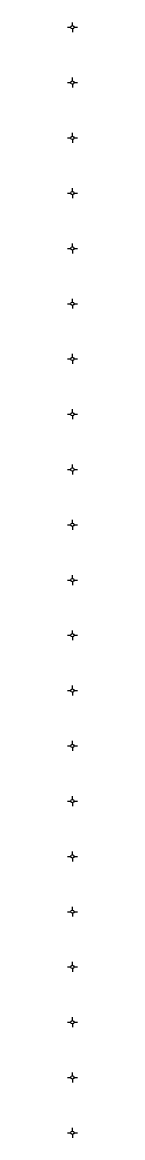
# Model space of a CAD drawing. Header units: millimetres. Extents: x 939 to 21029, y -693 to 9787.
# Drawn here: x 4472 to 4481, y 1709 to 2718 of the extents above; entities that cross this region are included whole.
import ezdxf

# ---------------------------------------------------------------- set-up
doc = ezdxf.new("R2010")
doc.units = ezdxf.units.MM
for name, color, linetype, lineweight in [('橘黄色', 30, 'Continuous', 30), ('浅蓝色', 141, 'Continuous', 30), ('灰色', 9, 'Continuous', 30), ('蓝色', 160, 'Continuous', 30), ('黑白', 7, 'Continuous', 30)]:
    doc.layers.add(name, color=color, linetype=linetype, lineweight=lineweight)

msp = doc.modelspace()

# ---------------------------------------------------------------- linework, layer by layer
at = {"layer": '橘黄色'}
for p, q in [((4476.3, 2715.3), (4476.3, 2718.3)), ((4476.3, 2662.3), (4476.3, 2659.3)), ((4476.3, 2615.3), (4476.3, 2618.3)), ((4476.3, 2562.3), (4476.3, 2559.3)), ((4476.3, 2515.3), (4476.3, 2518.3)), ((4476.3, 2462.3), (4476.3, 2459.3)), ((4476.3, 2415.3), (4476.3, 2418.3)), ((4476.3, 2362.3), (4476.3, 2359.3)), ((4476.3, 2315.3), (4476.3, 2318.3)), ((4476.3, 2262.3), (4476.3, 2259.3)), ((4476.3, 2215.3), (4476.3, 2218.3)), ((4476.3, 2162.3), (4476.3, 2159.3)), ((4476.3, 2115.3), (4476.3, 2118.3)), ((4476.3, 2062.3), (4476.3, 2059.3)), ((4476.3, 2015.3), (4476.3, 2018.3)), ((4476.3, 1962.3), (4476.3, 1959.3)), ((4476.3, 1915.3), (4476.3, 1918.3)), ((4476.3, 1862.3), (4476.3, 1859.3)), ((4476.3, 1815.3), (4476.3, 1818.3)), ((4476.3, 1762.3), (4476.3, 1759.3)), ((4476.3, 1715.3), (4476.3, 1718.3))]:
    msp.add_line(p, q, dxfattribs=at)
at = {"layer": '浅蓝色'}
for p, q in [((4476.3, 2712.3), (4476.3, 2709.3)), ((4476.3, 2665.3), (4476.3, 2668.3)), ((4476.3, 2612.3), (4476.3, 2609.3)), ((4476.3, 2565.3), (4476.3, 2568.3)), ((4476.3, 2512.3), (4476.3, 2509.3)), ((4476.3, 2465.3), (4476.3, 2468.3)), ((4476.3, 2412.3), (4476.3, 2409.3)), ((4476.3, 2365.3), (4476.3, 2368.3)), ((4476.3, 2312.3), (4476.3, 2309.3)), ((4476.3, 2265.3), (4476.3, 2268.3)), ((4476.3, 2212.3), (4476.3, 2209.3)), ((4476.3, 2165.3), (4476.3, 2168.3)), ((4476.3, 2112.3), (4476.3, 2109.3)), ((4476.3, 2065.3), (4476.3, 2068.3)), ((4476.3, 2012.3), (4476.3, 2009.3)), ((4476.3, 1965.3), (4476.3, 1968.3)), ((4476.3, 1912.3), (4476.3, 1909.3)), ((4476.3, 1865.3), (4476.3, 1868.3)), ((4476.3, 1812.3), (4476.3, 1809.3)), ((4476.3, 1765.3), (4476.3, 1768.3)), ((4476.3, 1712.3), (4476.3, 1709.3))]:
    msp.add_line(p, q, dxfattribs=at)
at = {"layer": '灰色'}
for p, q in [((4471.8, 2713.8), (4474.8, 2713.8)), ((4477.8, 2713.8), (4480.8, 2713.8)), ((4471.8, 2663.8), (4474.8, 2663.8)), ((4477.8, 2663.8), (4480.8, 2663.8)), ((4471.8, 2613.8), (4474.8, 2613.8)), ((4477.8, 2613.8), (4480.8, 2613.8)), ((4471.8, 2563.8), (4474.8, 2563.8)), ((4477.8, 2563.8), (4480.8, 2563.8)), ((4471.8, 2513.8), (4474.8, 2513.8)), ((4477.8, 2513.8), (4480.8, 2513.8)), ((4471.8, 2463.8), (4474.8, 2463.8)), ((4477.8, 2463.8), (4480.8, 2463.8)), ((4471.8, 2413.8), (4474.8, 2413.8)), ((4477.8, 2413.8), (4480.8, 2413.8)), ((4471.8, 2363.8), (4474.8, 2363.8)), ((4477.8, 2363.8), (4480.8, 2363.8)), ((4471.8, 2313.8), (4474.8, 2313.8)), ((4477.8, 2313.8), (4480.8, 2313.8)), ((4471.8, 2263.8), (4474.8, 2263.8)), ((4477.8, 2263.8), (4480.8, 2263.8)), ((4471.8, 2213.8), (4474.8, 2213.8)), ((4477.8, 2213.8), (4480.8, 2213.8)), ((4471.8, 2163.8), (4474.8, 2163.8)), ((4477.8, 2163.8), (4480.8, 2163.8)), ((4471.8, 2113.8), (4474.8, 2113.8)), ((4477.8, 2113.8), (4480.8, 2113.8)), ((4471.8, 2063.8), (4474.8, 2063.8)), ((4477.8, 2063.8), (4480.8, 2063.8)), ((4471.8, 2013.8), (4474.8, 2013.8)), ((4477.8, 2013.8), (4480.8, 2013.8)), ((4471.8, 1963.8), (4474.8, 1963.8)), ((4477.8, 1963.8), (4480.8, 1963.8)), ((4471.8, 1913.8), (4474.8, 1913.8)), ((4477.8, 1913.8), (4480.8, 1913.8)), ((4471.8, 1863.8), (4474.8, 1863.8)), ((4477.8, 1863.8), (4480.8, 1863.8)), ((4471.8, 1813.8), (4474.8, 1813.8)), ((4477.8, 1813.8), (4480.8, 1813.8)), ((4471.8, 1763.8), (4474.8, 1763.8)), ((4477.8, 1763.8), (4480.8, 1763.8)), ((4471.8, 1713.8), (4474.8, 1713.8)), ((4477.8, 1713.8), (4480.8, 1713.8))]:
    msp.add_line(p, q, dxfattribs=at)
at = {"layer": '蓝色'}
for centre in [(4476.3, 2713.8), (4476.3, 2613.8), (4476.3, 2513.8), (4476.3, 2413.8), (4476.3, 2313.8), (4476.3, 2213.8), (4476.3, 2113.8), (4476.3, 2013.8), (4476.3, 1913.8), (4476.3, 1813.8), (4476.3, 1713.8)]:
    msp.add_circle(centre, 1.5, dxfattribs=at)
at = {"layer": '黑白'}
for centre in [(4476.3, 2663.8), (4476.3, 2563.8), (4476.3, 2463.8), (4476.3, 2363.8), (4476.3, 2263.8), (4476.3, 2163.8), (4476.3, 2063.8), (4476.3, 1963.8), (4476.3, 1863.8), (4476.3, 1763.8)]:
    msp.add_circle(centre, 1.5, dxfattribs=at)

doc.saveas('drawing.dxf')
